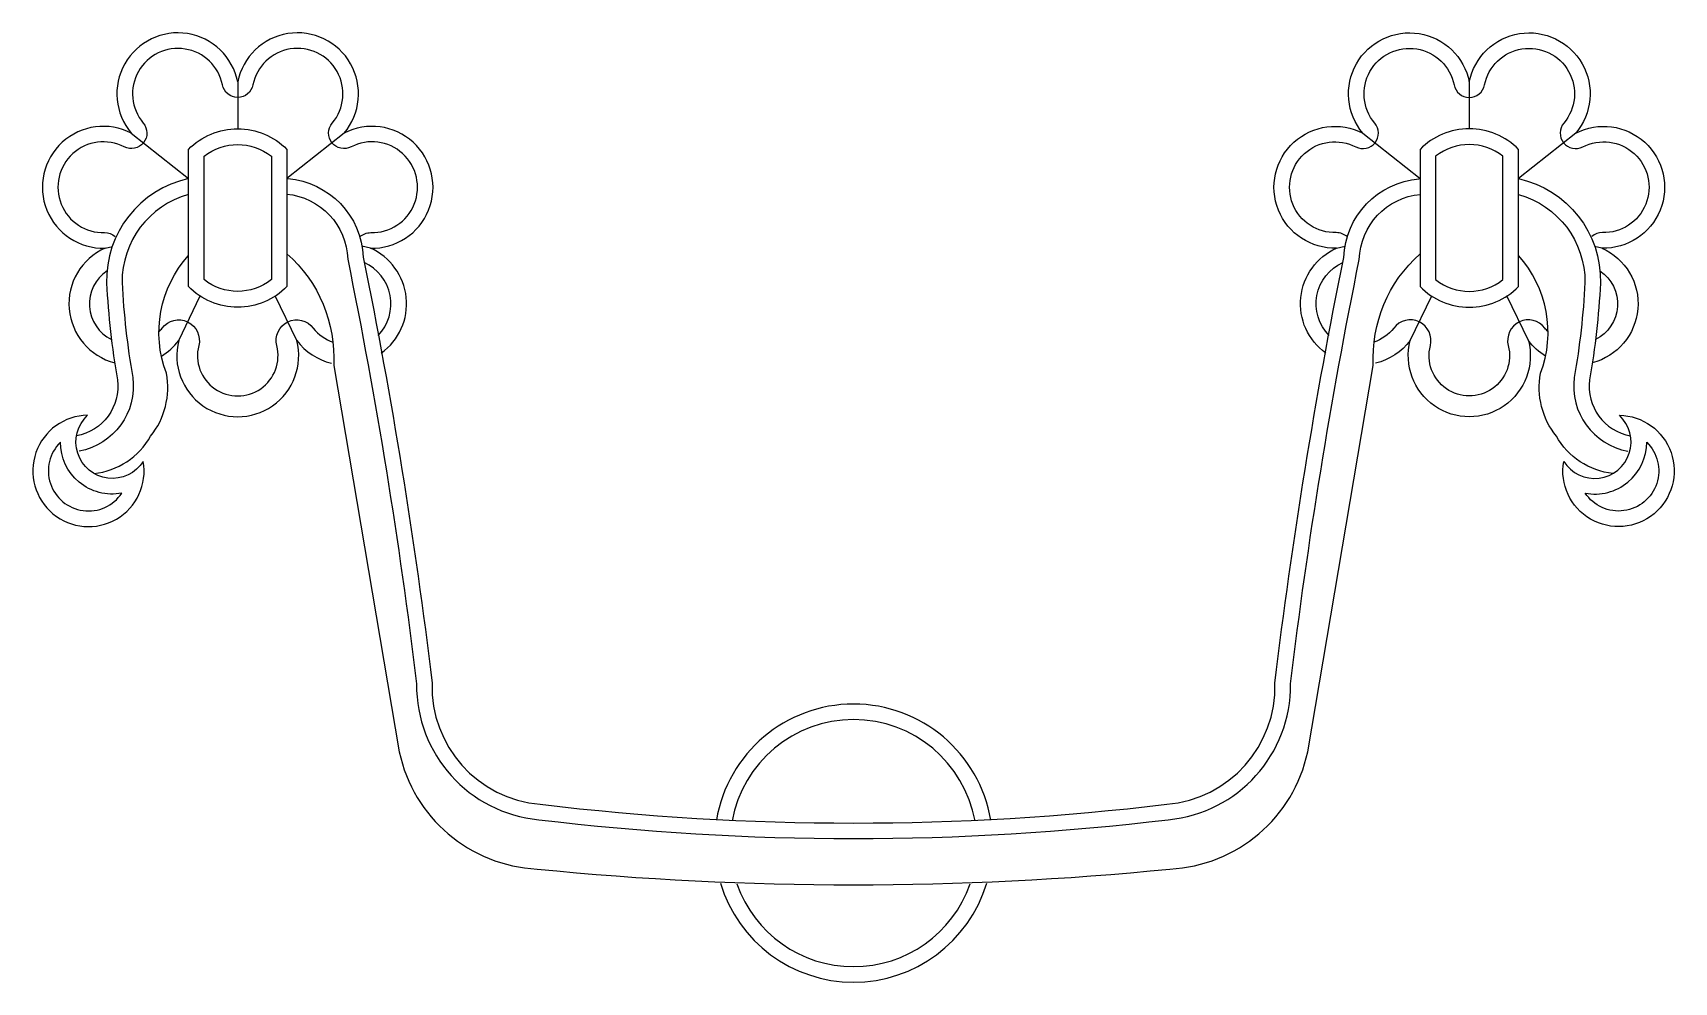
# Model space of a CAD drawing. Header units: metres. Extents: x 226 to 401, y 962 to 1063.
import ezdxf

# ---------------------------------------------------------------- set-up
doc = ezdxf.new("R2010")
doc.units = ezdxf.units.M
doc.layers.add('3', color=3, linetype='Continuous')
doc.layers.add('4', color=4, linetype='Continuous')

msp = doc.modelspace()

# ---------------------------------------------------------------- linework, layer by layer
at = {"layer": '3'}
for p, q in [((248.1, 1057.42), (248.1, 1052.42)), ((378.99, 1057.42), (378.99, 1052.42)), ((236.79, 1051.97), (242.87, 1047.13)), ((259.41, 1051.97), (253.33, 1047.13)), ((367.68, 1051.97), (373.76, 1047.13)), ((390.3, 1051.97), (384.22, 1047.13)), ((234, 1039.74), (234.78, 1039.91)), ((262.2, 1039.74), (261.31, 1039.94)), ((364.89, 1039.74), (365.79, 1039.94)), ((393.09, 1039.74), (392.31, 1039.91)), ((241.83, 1029.92), (244.11, 1034.66)), ((254.38, 1029.92), (252.09, 1034.66)), ((372.71, 1029.92), (375, 1034.66)), ((385.27, 1029.92), (382.98, 1034.66))]:
    msp.add_line(p, q, dxfattribs=at)
for points in [[(261.07, 1040.93, -0.2), (262.25, 1041.39, 1.29), (260.16, 1050.51, -0.82), (258.15, 1053.04, 1.29), (249.72, 1057.09, -0.82), (246.48, 1057.09, 1.29), (238.06, 1053.04, -0.82), (236.04, 1050.51, 1.29), (233.96, 1041.39, -0.19), (235.07, 1040.99)], [(366.03, 1040.93, 0.2), (364.85, 1041.39, -1.29), (366.93, 1050.51, 0.82), (368.94, 1053.04, -1.29), (377.37, 1057.09, 0.82), (380.61, 1057.09, -1.29), (389.04, 1053.04, 0.82), (391.05, 1050.51, -1.29), (393.13, 1041.39, 0.19), (392.02, 1040.99)], [(242.87, 1045.43, 0.34), (235.81, 1036.09, 0.03), (236.94, 1026.01, -0.4), (231.26, 1018.16)], [(253.28, 1045.49, -0.38), (259.79, 1038.57, -0.02), (267.11, 993.42, 0.39), (280.09, 978.99, 0.06), (347, 978.99, 0.39), (359.99, 993.42, -0.02), (367.3, 1038.54, -0.38), (373.81, 1045.46)], [(384.22, 1045.43, -0.34), (391.28, 1036.09, -0.03), (390.15, 1026.01, 0.4), (395.83, 1018.16)], [(263.02, 1030.47, 0.52), (261.55, 1038.22, 0.52)], [(364.08, 1030.47, -0.52), (365.55, 1038.22)], [(234.21, 1037.34, 0.57), (234.69, 1030.02)], [(392.88, 1037.34, -0.57), (392.4, 1030.02)], [(239.73, 1030.85, 0.03), (240.07, 1031.25, -0.82), (243.96, 1029.38, 1.29), (252.25, 1029.38, -0.82), (256.13, 1031.25, 0.15), (258.25, 1029.75, 0.09)], [(387.36, 1030.85, -0.03), (387.02, 1031.25, 0.82), (383.13, 1029.38, -1.29), (374.85, 1029.38, 0.82), (370.96, 1031.25, -0.15), (368.85, 1029.75, -0.09)], [(229.26, 1019.12, 1.11), (235.78, 1013.7, -0.47), (229.26, 1019.12, -0.47)], [(397.84, 1019.12, -1.11), (391.31, 1013.7, 0.47), (397.84, 1019.12, 0.47)]]:
    msp.add_lwpolyline(points, format="xyb", dxfattribs=at)
for points in [[(251.68, 1049.51), (251.68, 1036.4, -0.35), (244.52, 1036.4), (244.52, 1049.51, -0.35)], [(375.41, 1049.51), (375.41, 1036.4, 0.35), (382.57, 1036.4), (382.57, 1049.51, 0.35)]]:
    msp.add_lwpolyline(points, format="xyb", close=True, dxfattribs=at)
for start, end in [(10.35, 169.65), (199.32, 340.68)]:
    msp.add_arc((313.55, 976.5), 13.13, start, end, dxfattribs=at)
at = {"layer": '4'}
for points in [[(263.36, 1028.59, 0.58), (262.2, 1039.74, 1.29), (259.41, 1051.97, 1.29), (248.1, 1057.42, 1.29), (236.79, 1051.97, 1.29), (234, 1039.74, 0.71), (235.03, 1027.56)], [(363.74, 1028.59, -0.58), (364.89, 1039.74, -1.29), (367.68, 1051.97, -1.29), (378.99, 1057.42, -1.29), (390.3, 1051.97, -1.29), (393.09, 1039.74, -0.71), (392.06, 1027.56)], [(242.87, 1047.13, 0.36), (234.16, 1036.03, 0.03), (235.31, 1025.76, -0.4), (230.96, 1019.78, -0.4)], [(253.42, 1047.13, -0.38), (261.44, 1038.77, -0.02), (268.76, 993.52, 0.4), (280.26, 980.63, 0.06), (346.83, 980.63, 0.4), (358.33, 993.52, -0.02), (365.65, 1038.75, -0.38), (373.67, 1047.1)], [(384.22, 1047.13, -0.36), (392.93, 1036.03, -0.03), (391.78, 1025.76, 0.4), (396.13, 1019.78, 0.4)], [(232.83, 1015.78, 0.24), (238.85, 1019.76, 0.22), (240.52, 1026.44, -0.28), (242.87, 1038.95)], [(253.33, 1039.15, -0.23), (258.3, 1027.28), (265.27, 986.2, 0.34), (279.91, 973.75, 0.05), (347.18, 973.75, 0.34), (361.82, 986.2), (368.79, 1027.26, -0.23), (373.76, 1039.13)], [(394.26, 1015.78, -0.24), (388.24, 1019.76, -0.22), (386.57, 1026.44, 0.28), (384.22, 1038.95)], [(239.99, 1028.27, 0.1), (241.83, 1029.92, 1.29), (254.38, 1029.92, 0.17), (258.06, 1027.52, 0.17)], [(387.1, 1028.27, -0.1), (385.27, 1029.92, -1.29), (372.71, 1029.92, -0.17), (369.03, 1027.52, -0.17)]]:
    msp.add_lwpolyline(points, format="xyb", dxfattribs=at)
for points in [[(253.33, 1050.24), (253.33, 1035.66, -0.42), (242.87, 1035.66), (242.87, 1050.24, -0.42)], [(373.76, 1050.24), (373.76, 1035.66, 0.42), (384.22, 1035.66), (384.22, 1050.24, 0.42)], [(232.15, 1021.98, 2.71), (238.07, 1017.08, -1.14)], [(394.94, 1021.98, -2.71), (389.02, 1017.08, 1.14)]]:
    msp.add_lwpolyline(points, format="xyb", close=True, dxfattribs=at)
for start, end in [(9.52, 170.48), (196.79, 343.21)]:
    msp.add_arc((313.55, 976.5), 14.78, start, end, dxfattribs=at)

doc.saveas('drawing.dxf')
